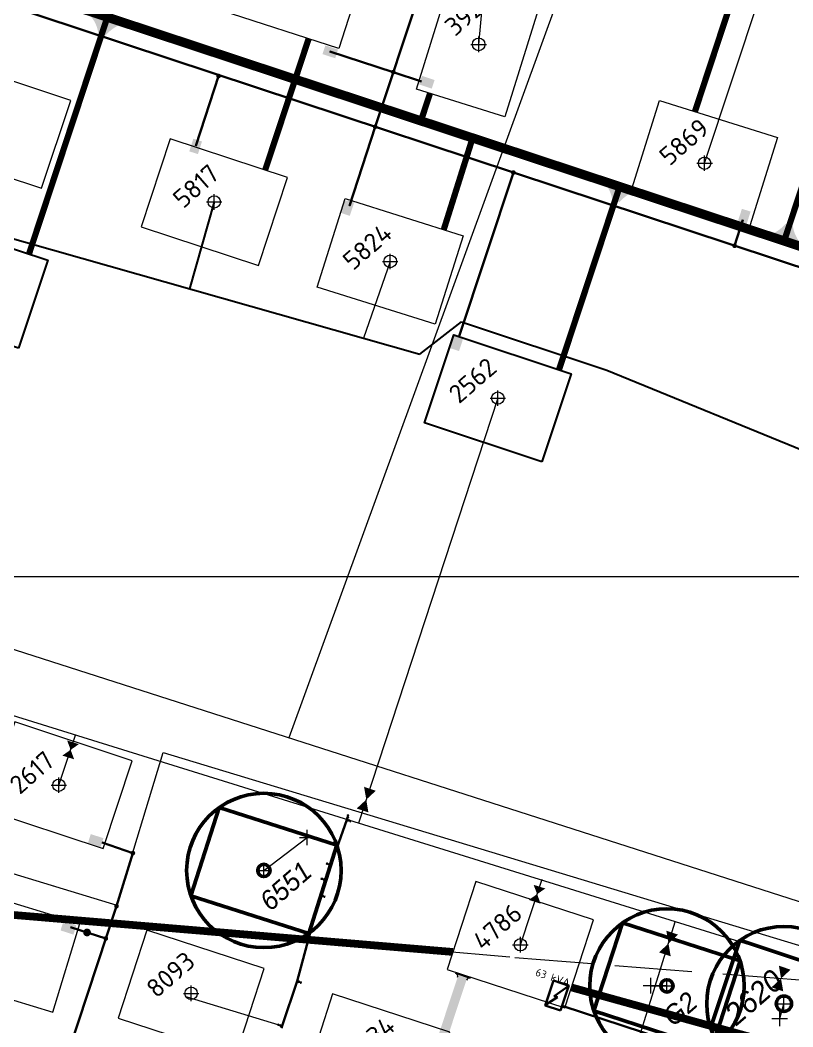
# Model space of a CAD drawing. Header units: millimetres. Extents: x 519 to 9564855, y -810 to 5021775.
# Drawn here: x 9532240 to 9532740, y 5000708 to 5001361 of the extents above; entities that cross this region are included whole.
import ezdxf

# ---------------------------------------------------------------- set-up
doc = ezdxf.new("R2010")
doc.units = ezdxf.units.MM
doc.header["$LTSCALE"] = 2
doc.header["$MEASUREMENT"] = 0
doc.header["$PDMODE"] = 2
doc.header["$PDSIZE"] = 5
doc.linetypes.add('92051501$0$GROUND2', pattern=[35, 25, -10])
for name, color, linetype in [('160 скважин на 2012 год', 7, 'Continuous'), ('Existing roads', 41, 'Continuous'), ('Future Roads', 44, 'Continuous'), ('GRID_PULKOVO', 7, 'Continuous'), ('OilColl&Flowlines', 3, 'Continuous'), ('ROAD_FIELD', 255, '92051501$0$GROUND2'), ('stage 7.frame', 7, 'Continuous'), ('Stage 9.Frame&Text', 7, 'Continuous'), ('Скважины 2017г', 221, 'Continuous'), ('Скважины на 2015 год', 7, 'Continuous'), ('Скважины на 2016 год.', 40, 'Continuous')]:
    doc.layers.add(name, color=color, linetype=linetype)
for name, color, linetype, lineweight in [('160 скважин на 2012 год - Электрика', 192, 'Continuous', 30), ('160 скважин на2012 год.Выкидные линии', 5, 'Continuous', 30), ('PPLINE_GAS', 4, 'GAS_LINE', 30), ('WELLS(drilled after 2000y)', 6, 'Continuous', 40), ('Нефтепровод Fiberclass', 14, 'g5_122_n', 30), ('Скважины на 2022 год', 60, 'Continuous', 13), ('Скважины на 2023 год', 201, 'Continuous', 20), ('Скважины на 2026', 222, 'Continuous', 50), ('Скважины на 2026 доп.', 222, 'Continuous', 50), ('ТХ_Проект. НГ', 244, 'g_122_n', 50), ('Электро', 1, 'Continuous', 30), ('Электроснаб', 1, 'Continuous', 18), ('Электроснабжене', 1, 'Continuous', 18)]:
    doc.layers.add(name, color=color, linetype=linetype, lineweight=lineweight)
doc.styles.add('92051501$0$STANDARD', font='simplex.shx')
doc.styles.add('Elect', font='isocpeur.ttf')
doc.styles.add('GeoApp', font='', dxfattribs={"height": 1})
doc.styles.add('Line_GUGK', font='')
doc.styles.get("Standard").update_dxf_attribs({"font": 'isocpeur.ttf', "width": 0.5})
doc.styles.add('STANDARDR', font='romans.shx', dxfattribs={"width": 0.8, "height": 2})
doc.styles.get('GeoApp').set_extended_font_data('D431', italic=True)
doc.styles.get('Line_GUGK').set_extended_font_data('Bm431', italic=True)
doc.linetypes.add('g5_122_n', pattern='A,1,-1,1.5,-0.3,["Н",GeoApp,S=1,R=0,X=0,Y=-0.5],-1.5,1.5,-1,4,-1,4,-1,3', length=20.8)
doc.linetypes.add('g_122_n', pattern='A,2,-2,3,-0.6,["Н",Line_GUGK,S=2,R=0,X=0,Y=-1],-3,3,-2,8,-2,8,-2,6', length=41.6)
doc.linetypes.add('GAS_LINE', pattern='A,0.5,-0.2,["G",92051501$0$STANDARD,S=0.1,R=0,X=-0.1,Y=-0.05],-0.05', length=0.75)
doc.linetypes.add('KOLLEKTOR(R)', pattern='A,6,-2,6,0,["НК",STANDARDR,S=0.8,R=0,X=4,Y=-0.65],-2,2,-2,2,-2', length=24)

# ---------------------------------------------------------------- blocks, each defined once
blk = doc.blocks.new('92051501$0$WELLPAD')
at = {"flags": 128}
blk.add_lwpolyline([(40, -30), (-40, -30), (-40, 30), (40, 30)], close=True, dxfattribs=at)
blk = doc.blocks.new('Z')
at = {"lineweight": 9}
h = blk.add_hatch(dxfattribs=at)
h.set_pattern_fill('ANSI31', color=256, scale=0.05, style=0)
h.set_pattern_definition([(45, (13.5061613, 46.7154025), (-0.0044194174, 0.0044194174), [])])
h.paths.add_polyline_path([(-0.34, -0.18), (-0.34, 0.18), (-0.01, 0)])
h.paths.add_polyline_path([(0.01, 0), (0.34, -0.18), (0.34, 0.18)])
at = {"color": 7, "lineweight": 13, "flags": 128}
blk.add_lwpolyline([(-0.35, -0.19), (-0.35, 0.19), (0.35, -0.19), (0.35, 0.19), (-0.35, -0.19)], dxfattribs=at)

msp = doc.modelspace()

# ---------------------------------------------------------------- hatches: boundary and pattern name
at = {"layer": '160 скважин на 2012 год - Электрика', "lineweight": 0, "ltscale": 7.5}
msp.add_hatch(color=1, dxfattribs=at).paths.add_polyline_path([(9532274.19774, 5000768.04548), (9532276.0238, 5000773.66785), (9532267.82716, 5000776.32999), (9532266.0011, 5000770.70762)])
at = {"layer": 'Existing roads', "lineweight": 0}
h = msp.add_hatch(color=256, dxfattribs=at)
edge = h.paths.add_edge_path()
edge.add_line((9532474.42481, 5000593.74021), (9532480.13124, 5000591.88608))
edge.add_line((9532480.13124, 5000591.88608), (9532528.66266, 5000738.55905))
edge.add_arc((9532530.56142, 5000737.93078), 2, 71.69155599, 161.69155599, ccw=False)
edge.add_line((9532531.18969, 5000739.82954), (9532521.69589, 5000742.97086))
edge.add_arc((9532521.06763, 5000741.0721), 2, -18.30844414, 71.69155606, ccw=False)
edge.add_line((9532522.96639, 5000740.44384), (9532474.42481, 5000593.74021))
at = {"layer": 'Future Roads', "linetype": 'ByBlock', "lineweight": 0, "ltscale": 25}
h = msp.add_hatch(color=256, dxfattribs=at)
edge = h.paths.add_edge_path()
edge.add_line((9532295.02235, 5001350.61081), (9532290.27632, 5001352.20265))
edge.add_arc((9532269.87346, 5001349.47473), 20.58442, 367.61544673, 401.50735806)
edge.add_line((9532285.28853, 5001363.11636), (9532303.44819, 5001357.10766))
edge.add_arc((9532315.08615, 5001333.30205), 26.4981, 476.05282574, 499.21610864)
h = msp.add_hatch(color=256, dxfattribs=at)
edge = h.paths.add_edge_path()
edge.add_line((9532627.77871, 5001242.55649), (9532623.03268, 5001244.14834))
edge.add_arc((9532602.62982, 5001241.42042), 20.58442, 367.61544673, 401.50735806)
edge.add_line((9532618.04489, 5001255.06205), (9532636.20455, 5001249.05334))
edge.add_arc((9532647.84251, 5001225.24773), 26.4981, 476.05282574, 499.21610864)
h = msp.add_hatch(color=256, dxfattribs=at)
edge = h.paths.add_edge_path()
edge.add_line((9532735.33266, 5001228.57771), (9532740.07869, 5001226.98587))
edge.add_arc((9532760.48156, 5001229.71379), 20.58442, 187.61544673, 221.50735806)
edge.add_line((9532745.06649, 5001216.07216), (9532726.90682, 5001222.08087))
edge.add_arc((9532715.26887, 5001245.88648), 26.4981, 296.05282574, 319.21610865)
at = {"layer": 'Скважины 2017г', "linetype": 'ByBlock', "lineweight": 0, "ltscale": 40}
h = msp.add_hatch(color=1, dxfattribs=at)
h.dxf.hatch_style = 1
h.set_gradient(color1=(255, 0, 0), color2=(255, 0, 0), tint=1)
h.paths.add_polyline_path([(9532453.47833, 5001234.99945), (9532455.83737, 5001242.4265), (9532451.5235, 5001243.79672), (9532449.16445, 5001236.36966)])
at = {"layer": 'Электро', "ltscale": 25}
for points in [[(9532443.66648, 5001335.79683), (9532445.52347, 5001341.40907), (9532437.34161, 5001344.11629), (9532435.48462, 5001338.50406)], [(9532506.18488, 5001316.12079), (9532508.04186, 5001321.73302), (9532499.86001, 5001324.44025), (9532498.00302, 5001318.82801)], [(9532357.45748, 5001281.90129), (9532351.82535, 5001283.69706), (9532349.20738, 5001275.4862), (9532354.8395, 5001273.69044)], [(9532447.52424, 5001235.54697), (9532453.13647, 5001233.68999), (9532455.8437, 5001241.87185), (9532450.23146, 5001243.72883)]]:
    msp.add_hatch(color=256, dxfattribs=at).paths.add_polyline_path(points)
at = {"layer": 'Электро', "ltscale": 7.5}
for points in [[(9532712.67474, 5001236.46934), (9532707.04262, 5001238.2651), (9532704.42464, 5001230.05425), (9532710.05676, 5001228.25849)], [(9532526.5609, 5001154.30005), (9532520.93853, 5001156.12611), (9532518.27639, 5001147.92947), (9532523.89877, 5001146.10341)], [(9532285.45645, 5000833.16204), (9532283.63039, 5000827.53967), (9532291.82703, 5000824.87753), (9532293.65309, 5000830.4999)]]:
    msp.add_hatch(color=256, dxfattribs=at).paths.add_polyline_path(points)
at = {"layer": 'Электро'}
msp.add_hatch(color=256, dxfattribs=at).paths.add_polyline_path([(9532274.13749, 5000768.55745), (9532275.99468, 5000774.16962), (9532267.81292, 5000776.87714), (9532265.95573, 5000771.26498)])
at = {"layer": 'Электроснаб', "linetype": 'ByBlock', "lineweight": 0, "ltscale": 25}
for points in [[(9532443.66648, 5001335.79683), (9532445.52347, 5001341.40907), (9532437.34161, 5001344.11629), (9532435.48462, 5001338.50406)], [(9532506.18488, 5001316.12079), (9532508.04186, 5001321.73302), (9532499.86001, 5001324.44025), (9532498.00302, 5001318.82801)], [(9532357.45748, 5001281.90129), (9532351.82535, 5001283.69706), (9532349.20738, 5001275.4862), (9532354.8395, 5001273.69044)], [(9532447.52424, 5001235.54697), (9532453.13647, 5001233.68999), (9532455.8437, 5001241.87185), (9532450.23146, 5001243.72883)]]:
    msp.add_hatch(color=1, dxfattribs=at).paths.add_polyline_path(points)
at = {"layer": 'Электроснаб', "linetype": 'ByBlock', "lineweight": 0, "ltscale": 7.5}
for points in [[(9532712.67474, 5001236.46934), (9532707.04262, 5001238.2651), (9532704.42464, 5001230.05425), (9532710.05676, 5001228.25849)], [(9532526.5609, 5001154.30005), (9532520.93853, 5001156.12611), (9532518.27639, 5001147.92947), (9532523.89877, 5001146.10341)], [(9532285.45645, 5000833.16204), (9532283.63039, 5000827.53967), (9532291.82703, 5000824.87753), (9532293.65309, 5000830.4999)]]:
    msp.add_hatch(color=1, dxfattribs=at).paths.add_polyline_path(points)
at = {"layer": 'Электроснаб', "linetype": 'ByBlock', "lineweight": 0}
msp.add_hatch(color=1, dxfattribs=at).paths.add_polyline_path([(9532274.13749, 5000768.55745), (9532275.99468, 5000774.16962), (9532267.81292, 5000776.87714), (9532265.95573, 5000771.26498)])
at = {"layer": 'Электроснабжене', "linetype": 'ByBlock', "lineweight": 0, "ltscale": 25}
for points in [[(9532443.66648, 5001335.79683), (9532445.52347, 5001341.40907), (9532437.34161, 5001344.11629), (9532435.48462, 5001338.50406)], [(9532506.18488, 5001316.12079), (9532508.04186, 5001321.73302), (9532499.86001, 5001324.44025), (9532498.00302, 5001318.82801)], [(9532357.45748, 5001281.90129), (9532351.82535, 5001283.69706), (9532349.20738, 5001275.4862), (9532354.8395, 5001273.69044)], [(9532447.52424, 5001235.54697), (9532453.13647, 5001233.68999), (9532455.8437, 5001241.87185), (9532450.23146, 5001243.72883)]]:
    msp.add_hatch(color=1, dxfattribs=at).paths.add_polyline_path(points)
at = {"layer": 'Электроснабжене', "linetype": 'ByBlock', "lineweight": 0, "ltscale": 7.5}
for points in [[(9532712.67474, 5001236.46934), (9532707.04262, 5001238.2651), (9532704.42464, 5001230.05425), (9532710.05676, 5001228.25849)], [(9532526.5609, 5001154.30005), (9532520.93853, 5001156.12611), (9532518.27639, 5001147.92947), (9532523.89877, 5001146.10341)], [(9532285.45645, 5000833.16204), (9532283.63039, 5000827.53967), (9532291.82703, 5000824.87753), (9532293.65309, 5000830.4999)]]:
    msp.add_hatch(color=1, dxfattribs=at).paths.add_polyline_path(points)
at = {"layer": 'Электроснабжене', "linetype": 'ByBlock', "lineweight": 0}
msp.add_hatch(color=1, dxfattribs=at).paths.add_polyline_path([(9532274.13749, 5000768.55745), (9532275.99468, 5000774.16962), (9532267.81292, 5000776.87714), (9532265.95573, 5000771.26498)])

# ---------------------------------------------------------------- linework, layer by layer
at = {"layer": '160 скважин на 2012 год', "color": 0, "linetype": 'ByBlock', "lineweight": 0, "elevation": 0.00005}
msp.add_lwpolyline([(9532278.28266, 5000775.20956), (9532201.72432, 5000798.53142), (9532184.23293, 5000741.11266), (9532260.79127, 5000717.7908)], close=True, dxfattribs=at)
at = {"layer": '160 скважин на 2012 год - Электрика', "color": 1, "lineweight": 0, "ltscale": 7.5}
msp.add_line((9532274.7096, 5000772.17916), (9532295.12793, 5000765.42311), dxfattribs=at)
at = {"layer": '160 скважин на 2012 год - Электрика', "color": 1, "lineweight": 0, "ltscale": 7.5, "const_width": 2.5}
msp.add_lwpolyline([(9532281.8394, 5000769.81295, 1), (9532284.21704, 5000769.04041, 1)], format="xyb", close=True, dxfattribs=at)
at = {"layer": '160 скважин на2012 год.Выкидные линии', "color": 3, "linetype": 'ByBlock', "lineweight": 0}
msp.add_lwpolyline([(9532623, 5000645), (9532663.87556, 5000776.26003)], dxfattribs=at)
at = {"layer": 'Existing roads', "lineweight": 0}
msp.add_line((9532521.69589, 5000742.97086), (9532531.18969, 5000739.82954), dxfattribs=at)
at = {"layer": 'Existing roads', "linetype": 'ByBlock', "lineweight": 0, "ltscale": 5}
for points, const_width in [([(9531952.01775, 5001476.28536), (9533383.45024, 5001002.65028)], 6), ([(9532676.60943, 5001301.24087), (9532713.92407, 5001414.08463)], 4), ([(9532296.18217, 5001362.40759), (9532245.40338, 5001208.94258)], 4), ([(9532398.33918, 5001263.32485), (9532417.80793, 5001322.16383)], 4), ([(9532500.085, 5001297.9035), (9532505.09033, 5001313.02235)], 4), ([(9532513.97741, 5001224.75294), (9532532.66581, 5001284.15943)], 4)]:
    msp.add_lwpolyline(points, dxfattribs=dict(at, const_width=const_width))
at = {"layer": 'Existing roads', "linetype": 'ByBlock', "lineweight": 0, "ltscale": 5, "const_width": 4, "elevation": 0.00005}
for points in [[(9532417.80793, 5001322.16383), (9532426.5188, 5001348.49003)], [(9532734.36408, 5001217.42113), (9532763.27069, 5001304.78346)], [(9532627.87527, 5001252.65635), (9532588.61889, 5001134.01466)]]:
    msp.add_lwpolyline(points, dxfattribs=at)
at = {"layer": 'Existing roads', "linetype": 'ByBlock', "lineweight": 0, "ltscale": 50, "const_width": 5}
for points in [[(9532034.00555, 5000782.75371), (9532197.29324, 5000783.98559), (9532519.89826, 5000756.80893)], [(9532596.59643, 5000733.83721), (9532596.59643, 5000733.83721), (9532817.61535, 5000672.68725)]]:
    msp.add_lwpolyline(points, dxfattribs=at)
at = {"layer": 'Existing roads', "lineweight": 0}
for centre, start, end in [((9532521.06763, 5000741.0721), 341.691556, 71.69155607), ((9532530.56142, 5000737.93078), 71.69155607, 161.691556)]:
    msp.add_arc(centre, 2, start, end, dxfattribs=at)
at = {"layer": 'GRID_PULKOVO', "lineweight": 0}
msp.add_line((9519000, 5001000), (9533000, 5001000), dxfattribs=at)
at = {"layer": 'OilColl&Flowlines', "lineweight": 25}
for p, q in [((9532365.4, 5001242.7), (9532349.41373, 5001186.48245)), ((9532184.02204, 5001233.51395), (9532498.4967, 5001144.08857)), ((9532498.4967, 5001144.08857), (9532525.3923, 5001165.03937)), ((9532525.3923, 5001165.03937), (9532619.53313, 5001133.68601)), ((9532619.53313, 5001133.68601), (9532777.11983, 5001069.13988))]:
    msp.add_line(p, q, dxfattribs=at)
at = {"layer": 'OilColl&Flowlines', "linetype": 'ByBlock', "lineweight": 0, "ltscale": 25}
msp.add_line((9532549, 5001115.6), (9532458.72485, 5000840.14582), dxfattribs=at)
at = {"layer": 'OilColl&Flowlines', "lineweight": 0}
for p, q in [((9533166.7085, 5000619.67329), (9531812.4663, 5001041.3966)), ((9532264.8, 5000864.8), (9532275.51976, 5000897.19755)), ((9532563.6, 5000761.5), (9532577.67085, 5000804.0253)), ((9532407.50489, 5000709.42599), (9532347.91214, 5000727.47923, -37.6088))]:
    msp.add_line(p, q, dxfattribs=at)
at = {"layer": 'OilColl&Flowlines', "color": 5, "linetype": 'ByBlock', "lineweight": 0}
msp.add_lwpolyline([(9532270.8391, 5000882.83047, 8, 0, 0), (9532272.40388, 5000887.78065, 0, 8, 0), (9532273.93307, 5000892.61824, 8, 8, 0)], format="xyseb", dxfattribs=at)
at = {"layer": 'OilColl&Flowlines', "lineweight": 0}
for points in [[(9532270.8391, 5000882.83047, 8, 0, 0), (9532272.40388, 5000887.78065, 0, 8, 0), (9532273.93307, 5000892.61824, 8, 8, 0)], [(9532572.87957, 5000789.3239, 8, 0, 0), (9532574.44435, 5000794.27408, 0, 8, 0), (9532575.97354, 5000799.11167, 8, 8, 0)]]:
    msp.add_lwpolyline(points, format="xyseb", dxfattribs=at)
at = {"layer": 'OilColl&Flowlines', "linetype": 'ByBlock', "lineweight": 0}
msp.add_lwpolyline([(9532466.18796, 5000862.51844, 8, 0, 0), (9532463.80745, 5000855.5066, 0, 8, 0), (9532461.42511, 5000848.48934, 8, 8, 0)], format="xyseb", dxfattribs=at)
at = {"layer": 'OilColl&Flowlines', "color": 3, "linetype": 'ByBlock', "lineweight": 0}
for points in [[(9532661.90764, 5000769.30814, 8, 0, 0), (9532659.52713, 5000762.2963, 0, 8, 0), (9532657.14479, 5000755.27904, 8, 8, 0)], [(9532734.75866, 5000746.62167, 8, 0, 0), (9532732.37816, 5000739.60983, 0, 8, 0), (9532729.99581, 5000732.59257, 8, 8, 0)]]:
    msp.add_lwpolyline(points, format="xyseb", dxfattribs=at)
at = {"layer": 'PPLINE_GAS', "lineweight": 0, "ltscale": 25}
for p, q in [((9532678.12933, 5001622.29979), (9532413.60392, 5000895.54639)), ((9531787.28782, 5001096.71499), (9533579.62579, 5000521.05574))]:
    msp.add_line(p, q, dxfattribs=at)
at = {"layer": 'ROAD_FIELD', "lineweight": 0}
msp.add_lwpolyline([(9532030.0956, 5000784.04744), (9532035.337, 5000784.155), (9532090.937, 5000783.555), (9532214.437, 5000784.055), (9532324.437, 5000772.155), (9532437.137, 5000764.155), (9532559.937, 5000753.255), (9532624.837, 5000748.055), (9532744.537, 5000738.655), (9532865.837, 5000729.655), (9532931.037, 5000725.655), (9533000, 5000711.97154)], dxfattribs=at)
at = {"layer": 'stage 7.frame', "color": 0, "linetype": 'ByBlock', "lineweight": 0}
msp.add_lwpolyline([(9532217.38202, 5000848.87759), (9532293.36254, 5000823.73702), (9532312.21798, 5000880.72241), (9532236.23745, 5000905.86299)], close=True, dxfattribs=at)
msp.add_circle((9532264.8, 5000864.8), 4, dxfattribs=at)
at = {"layer": 'stage 7.frame', "color": 0, "linetype": 'ByBlock', "lineweight": 0, "ltscale": 80}
msp.add_point((9532264.8, 5000864.8), dxfattribs=at)
at = {"layer": 'Stage 9.Frame&Text', "color": 0, "linetype": 'ByBlock', "lineweight": 0}
msp.add_circle((9532549, 5001115.6), 4, dxfattribs=at)
msp.add_point((9532549, 5001115.6), dxfattribs=at)
at = {"layer": 'WELLS(drilled after 2000y)', "color": 0, "linetype": 'ByBlock', "lineweight": 0}
msp.add_lwpolyline([(9532516.30241, 5000745.34789), (9532592.38693, 5000720.62653), (9532610.92795, 5000777.68992), (9532534.84343, 5000802.41128)], close=True, dxfattribs=at)
msp.add_circle((9532563.6, 5000761.5), 4, dxfattribs=at)
at = {"layer": 'WELLS(drilled after 2000y)', "color": 0, "linetype": 'ByBlock', "lineweight": 0, "ltscale": 80}
msp.add_point((9532563.6, 5000761.5), dxfattribs=at)
at = {"layer": 'Нефтепровод Fiberclass'}
for points, elevation in [([(9532409.019, 5000707.4106), (9532409.3584, 5000708.9303), (9532418.9782, 5000737.798), (9532433.8911, 5000793.4233), (9532437.4067, 5000803.1771), (9532440.9494, 5000813.0845), (9532451.1915, 5000842.3609), (9532451.7602, 5000843.7701)], -38.7909), ([(9532451.1915, 5000842.3609), (9532452.0485, 5000842.1514)], -38.0092), ([(9532439.8309, 5000813.4872), (9532440.9494, 5000813.0845)], -38.6271), ([(9532433.8911, 5000793.4233), (9532435.2668, 5000793.1507)], -37.9355), ([(9532420.0257, 5000737.6048), (9532418.9782, 5000737.798)], -39.0085), ([(9532408.3638, 5000709.1614), (9532409.3584, 5000708.9303)], -38.0206)]:
    msp.add_lwpolyline(points, dxfattribs=dict(at, elevation=elevation))
at = {"layer": 'Нефтепровод Fiberclass', "color": 116, "linetype": 'KOLLEKTOR(R)', "ltscale": 0.5, "true_color": 0x136734, "elevation": -37.9138}
msp.add_lwpolyline([(9532437.4067, 5000803.1771), (9532436.3688, 5000803.6955)], dxfattribs=at)
at = {"layer": 'Скважины 2017г', "color": 3, "linetype": 'ByBlock', "lineweight": 0, "ltscale": 5}
for points in [[(9532682.9, 5001267.8), (9532718.8974, 5001376.66475)], [(9532479.3, 5001204.2), (9532462.02924, 5001154.45862)]]:
    msp.add_lwpolyline(points, dxfattribs=at)
at = {"layer": 'Скважины 2017г', "color": 0, "linetype": 'ByBlock', "lineweight": 0}
msp.add_lwpolyline([(9532635.72218, 5001251.1795), (9532653.73453, 5001308.43697), (9532730.07782, 5001284.4205), (9532712.06547, 5001227.16303), (9532635.72218, 5001251.1795)], dxfattribs=at)
at = {"layer": 'Скважины 2017г', "color": 1, "linetype": 'ByBlock', "lineweight": 0, "ltscale": 2, "const_width": 0.2}
msp.add_lwpolyline([(9532469.57938, 5001291.33619), (9532452.67974, 5001239.72888)], dxfattribs=at)
at = {"layer": 'Скважины 2017г', "color": 18, "linetype": 'ByBlock', "lineweight": 0, "ltscale": 5, "true_color": 0x000000}
msp.add_lwpolyline([(9532432.12218, 5001187.5795), (9532450.13453, 5001244.83697), (9532526.47782, 5001220.8205), (9532508.46547, 5001163.56303), (9532432.12218, 5001187.5795)], dxfattribs=at)
at = {"layer": 'Скважины 2017г', "color": 0, "linetype": 'ByBlock', "lineweight": 0}
msp.add_circle((9532682.9, 5001267.8), 4, dxfattribs=at)
at = {"layer": 'Скважины 2017г', "color": 18, "linetype": 'ByBlock', "lineweight": 0, "ltscale": 5, "true_color": 0x000000}
msp.add_circle((9532479.3, 5001204.2), 4.0951, dxfattribs=at)
at = {"layer": 'Скважины 2017г', "color": 0, "linetype": 'ByBlock', "lineweight": 0}
msp.add_point((9532682.9, 5001267.8), dxfattribs=at)
at = {"layer": 'Скважины 2017г', "color": 18, "linetype": 'ByBlock', "lineweight": 0, "ltscale": 5, "true_color": 0x000000}
msp.add_point((9532479.3, 5001204.2), dxfattribs=at)
at = {"layer": 'Скважины на 2015 год', "color": 3, "linetype": 'ByBlock', "lineweight": 0, "ltscale": 5}
msp.add_line((9532536.6, 5001344.8), (9532541.0692, 5001393.10287), dxfattribs=at)
at = {"layer": 'Скважины на 2015 год', "color": 0, "linetype": 'ByBlock', "lineweight": 0}
for points in [[(9532464.46813, 5001399.31215), (9532446.09912, 5001342.19316), (9532369.94046, 5001366.68517), (9532388.30947, 5001423.80416), (9532464.46813, 5001399.31215)], [(9532553.52419, 5001297.90227), (9532496.25018, 5001315.78207), (9532520.08991, 5001392.14742), (9532577.36392, 5001374.26763), (9532553.52419, 5001297.90227)]]:
    msp.add_lwpolyline(points, dxfattribs=at)
msp.add_circle((9532536.6, 5001344.8), 4.09, dxfattribs=at)
at = {"layer": 'Скважины на 2015 год', "linetype": 'ByBlock', "lineweight": 0}
msp.add_point((9532536.6, 5001344.8), dxfattribs=at)
at = {"layer": 'Скважины на 2016 год.', "color": 0, "linetype": 'ByBlock', "lineweight": 0, "elevation": 0.00005}
for points in [[(9532177.59218, 5001276.6859), (9532253.5727, 5001251.54532), (9532272.42814, 5001308.53072), (9532196.44761, 5001333.6713)], [(9532317.99218, 5001226.6859), (9532393.9727, 5001201.54532), (9532412.82814, 5001258.53072), (9532336.84761, 5001283.6713)]]:
    msp.add_lwpolyline(points, close=True, dxfattribs=at)
at = {"layer": 'Скважины на 2016 год.', "color": 0, "linetype": 'ByBlock', "lineweight": 0}
msp.add_circle((9532365.4, 5001242.7), 4, dxfattribs=at)
msp.add_point((9532365.4, 5001242.7), dxfattribs=at)
at = {"layer": 'Скважины на 2022 год', "color": 0, "linetype": 'ByBlock', "lineweight": 0}
msp.add_lwpolyline([(9532497.6549, 5000648.42179), (9532499.48693, 5000647.82653), (9532518.02795, 5000704.88992), (9532441.94343, 5000729.61128), (9532433.00158, 5000702.09109)], dxfattribs=at)
at = {"layer": 'Скважины на 2023 год', "color": 0, "linetype": 'ByBlock', "lineweight": 0}
msp.add_lwpolyline([(9532303.10241, 5000713.84789), (9532379.18693, 5000689.12653), (9532397.72795, 5000746.18992), (9532321.64343, 5000770.91128)], close=True, dxfattribs=at)
msp.add_circle((9532350.4, 5000730), 4, dxfattribs=at)
msp.add_point((9532350.4, 5000730), dxfattribs=at)
at = {"layer": 'Скважины на 2026', "lineweight": 0}
msp.add_line((9532397.52, 5000809.6), (9532425.5, 5000831), dxfattribs=at)
at = {"layer": 'Скважины на 2026', "linetype": 'ByBlock', "lineweight": 25}
msp.add_line((9532648, 5000735), (9532658.5, 5000734.8), dxfattribs=at)
at = {"layer": 'Скважины на 2026', "lineweight": 5}
msp.add_line((9532731.5, 5000713.7), (9532734.27, 5000723.3), dxfattribs=at)
at = {"layer": 'Скважины на 2026', "linetype": 'ByBlock', "ltscale": 50}
msp.add_lwpolyline([(9532350.29913, 5000793.16257), (9532426.52178, 5000768.87044), (9532444.74087, 5000826.03743), (9532368.51822, 5000850.32956)], close=True, dxfattribs=at)
msp.add_circle((9532397.52, 5000809.6), 50, dxfattribs=at)
at = {"layer": 'Скважины на 2026', "linetype": 'ByBlock'}
msp.add_circle((9532397.52, 5000809.6), 4, dxfattribs=at)
at = {"layer": 'Скважины на 2026', "linetype": 'ByBlock', "lineweight": 0}
for p in [(9532425.5, 5000831), (9532397.52, 5000809.6)]:
    msp.add_point(p, dxfattribs=at)
at = {"layer": 'Скважины на 2026 доп.', "linetype": 'ByBlock', "ltscale": 50}
msp.add_lwpolyline([(9532611.18723, 5000718.62898), (9532687.27175, 5000693.90762), (9532705.81277, 5000750.97102), (9532629.72825, 5000775.69238)], close=True, dxfattribs=at)
at = {"layer": 'Скважины на 2026 доп.'}
msp.add_lwpolyline([(9532705.7463, 5000764.438), (9532686.78594, 5000707.51257), (9532762.68652, 5000682.23209), (9532781.64688, 5000739.15752)], close=True, dxfattribs=at)
at = {"layer": 'Скважины на 2026 доп.', "linetype": 'ByBlock', "ltscale": 50}
msp.add_circle((9532658.5, 5000734.8), 50, dxfattribs=at)
at = {"layer": 'Скважины на 2026 доп.'}
for radius in [50, 4.96016]:
    msp.add_circle((9532734.27, 5000723.3), radius, dxfattribs=at)
at = {"layer": 'Скважины на 2026 доп.', "linetype": 'ByBlock'}
msp.add_circle((9532658.5, 5000734.8), 4, dxfattribs=at)
at = {"layer": 'Скважины на 2026 доп.', "linetype": 'ByBlock', "lineweight": 0}
for p in [(9532648, 5000735), (9532658.5, 5000734.8)]:
    msp.add_point(p, dxfattribs=at)
at = {"layer": 'Скважины на 2026 доп.', "lineweight": 0}
for p in [(9532734.27, 5000723.3), (9532731.5, 5000713.7)]:
    msp.add_point(p, dxfattribs=at)
at = {"layer": 'Электро'}
for p, q in [((9533621.78433, 5000910.10427), (9531883.90328, 5001485.13762)), ((9532312.68816, 5000820.86846), (9532292.79099, 5000827.73023)), ((9532312.68816, 5000820.86846), (9532302.08997, 5000786.46399)), ((9532579.59217, 5000722.19882, 0.00003), (9532585.01879, 5000738.36086, 0.00003)), ((9532585.0804, 5000738.23695, 0.00003), (9532579.79792, 5000722.50419, 0.00003)), ((9532585.01879, 5000738.36086, 0.00003), (9532595.04146, 5000734.99562, 0.00003)), ((9532594.93534, 5000734.78288, 0.00003), (9532585.0804, 5000738.23695, 0.00003)), ((9532585.39619, 5000728.19418, 0.00003), (9532594.93534, 5000734.78288, 0.00003)), ((9532595.04146, 5000734.99562, 0.00003), (9532589.61484, 5000718.83357, 0.00003)), ((9532587.64793, 5000727.43813, 0.00003), (9532585.39619, 5000728.19418, 0.00003)), ((9532589.61484, 5000718.83357, 0.00003), (9532579.59217, 5000722.19882, 0.00003)), ((9532579.79792, 5000722.50419, 0.00003), (9532587.64793, 5000727.43813, 0.00003)), ((9532591.37015, 5000721.78694, 0), (9532749.41825, 5000669.91957, 0))]:
    msp.add_line(p, q, dxfattribs=at)
at = {"layer": 'Электро', "ltscale": 25}
for p, q in [((9532508.32602, 5001408.45511), (9532469.58291, 5001291.34684)), ((9532481.3103, 5001326.79508), (9532440.27005, 5001340.12987)), ((9532353.4533, 5001278.97914), (9532368.35484, 5001324.84138)), ((9532499.51765, 5001320.77152), (9532481.3103, 5001326.79508)), ((9532469.58291, 5001291.34684), (9532452.97892, 5001240.24502)), ((9532523.80237, 5001155.12307), (9532559.09159, 5001261.73004)), ((9532302.08997, 5000786.46399), (9532265.10486, 5000674.6866)), ((9532272.21723, 5000772.95328), (9532295.15363, 5000765.50079))]:
    msp.add_line(p, q, dxfattribs=at)
at = {"layer": 'Электро', "ltscale": 7.5}
msp.add_line((9532707.72257, 5001231.06333), (9532702.29137, 5001214.34783), dxfattribs=at)
at = {"layer": 'Электро', "ltscale": 25, "const_width": 1.5}
for points in [[(9532480.59701, 5001327.02684, 1), (9532482.02359, 5001326.56332, 1)], [(9532367.46417, 5001324.52723, 1), (9532368.89076, 5001324.0637, 1)], [(9532468.86961, 5001291.57861, 1), (9532470.2962, 5001291.11508, 1)], [(9532558.37456, 5001261.95052, 1), (9532559.80115, 5001261.487, 1)], [(9532701.57808, 5001214.57959, 1), (9532703.00467, 5001214.11606, 1)], [(9532311.97487, 5000821.10022, 1), (9532313.40146, 5000820.6367, 1)], [(9532301.37668, 5000786.69576, 1), (9532302.80327, 5000786.23223, 1)], [(9532294.44034, 5000765.73255, 1), (9532295.86692, 5000765.26903, 1)]]:
    msp.add_lwpolyline(points, format="xyb", close=True, dxfattribs=at)
at = {"layer": 'Электроснаб', "color": 1, "lineweight": 0}
msp.add_line((9533621.78433, 5000910.10427), (9531883.90328, 5001485.13762), dxfattribs=at)
at = {"layer": 'Электроснаб', "color": 1, "linetype": 'ByBlock', "lineweight": 0, "ltscale": 25}
for p, q in [((9532508.32602, 5001408.45511), (9532469.58291, 5001291.34684)), ((9532481.3103, 5001326.79508), (9532440.27005, 5001340.12987)), ((9532353.4533, 5001278.97914), (9532368.35484, 5001324.84138)), ((9532499.51765, 5001320.77152), (9532481.3103, 5001326.79508)), ((9532469.58291, 5001291.34684), (9532452.97892, 5001240.24502)), ((9532523.80237, 5001155.12307), (9532559.09159, 5001261.73004)), ((9532302.08997, 5000786.46399), (9532265.10486, 5000674.6866)), ((9532272.21723, 5000772.95328), (9532295.15363, 5000765.50079))]:
    msp.add_line(p, q, dxfattribs=at)
at = {"layer": 'Электроснаб', "color": 1, "linetype": 'ByBlock', "lineweight": 0, "ltscale": 7.5}
msp.add_line((9532707.72257, 5001231.06333), (9532702.29137, 5001214.34783), dxfattribs=at)
at = {"layer": 'Электроснаб', "color": 1, "linetype": 'ByBlock', "lineweight": 0}
for p, q in [((9532312.68816, 5000820.86846), (9532292.79099, 5000827.73023)), ((9532312.68816, 5000820.86846), (9532302.08997, 5000786.46399)), ((9532579.59217, 5000722.19882, 0.00003), (9532585.01879, 5000738.36086, 0.00003)), ((9532585.0804, 5000738.23695, 0.00003), (9532579.79792, 5000722.50419, 0.00003)), ((9532585.01879, 5000738.36086, 0.00003), (9532595.04146, 5000734.99562, 0.00003)), ((9532594.93534, 5000734.78288, 0.00003), (9532585.0804, 5000738.23695, 0.00003)), ((9532585.39619, 5000728.19418, 0.00003), (9532594.93534, 5000734.78288, 0.00003)), ((9532595.04146, 5000734.99562, 0.00003), (9532589.61484, 5000718.83357, 0.00003)), ((9532587.64793, 5000727.43813, 0.00003), (9532585.39619, 5000728.19418, 0.00003)), ((9532589.61484, 5000718.83357, 0.00003), (9532579.59217, 5000722.19882, 0.00003)), ((9532579.79792, 5000722.50419, 0.00003), (9532587.64793, 5000727.43813, 0.00003))]:
    msp.add_line(p, q, dxfattribs=at)
at = {"layer": 'Электроснаб', "color": 1, "linetype": 'ByBlock', "lineweight": 0, "ltscale": 25, "const_width": 1.5}
for points in [[(9532480.59701, 5001327.02684, 1), (9532482.02359, 5001326.56332, 1)], [(9532367.46417, 5001324.52723, 1), (9532368.89076, 5001324.0637, 1)], [(9532468.86961, 5001291.57861, 1), (9532470.2962, 5001291.11508, 1)], [(9532558.37456, 5001261.95052, 1), (9532559.80115, 5001261.487, 1)], [(9532701.57808, 5001214.57959, 1), (9532703.00467, 5001214.11606, 1)], [(9532311.97487, 5000821.10022, 1), (9532313.40146, 5000820.6367, 1)], [(9532301.37668, 5000786.69576, 1), (9532302.80327, 5000786.23223, 1)], [(9532294.44034, 5000765.73255, 1), (9532295.86692, 5000765.26903, 1)]]:
    msp.add_lwpolyline(points, format="xyb", close=True, dxfattribs=at)
at = {"layer": 'Электроснаб', "color": 1, "lineweight": 0, "elevation": 0}
msp.add_lwpolyline([(9531795.86849, 5000941.34688), (9532302.32175, 5000787.16727), (9532332.29285, 5000885.97086), (9533382.8206, 5000567.30357), (9533336.82535, 5000428.17179), (9533473.27463, 5000382.62667), (9533325.68178, 5000050.40536), (9533368.26023, 5000030.52289), (9533255.8255, 4999789.74309), (9533242.07577, 4999795.29193)], dxfattribs=at)
at = {"layer": 'Электроснабжене', "color": 1, "lineweight": 0}
msp.add_line((9533621.78433, 5000910.10427), (9531883.90328, 5001485.13762), dxfattribs=at)
at = {"layer": 'Электроснабжене', "color": 1, "linetype": 'ByBlock', "lineweight": 0, "ltscale": 25}
for p, q in [((9532508.32602, 5001408.45511), (9532469.58291, 5001291.34684)), ((9532481.3103, 5001326.79508), (9532440.27005, 5001340.12987)), ((9532353.4533, 5001278.97914), (9532368.35484, 5001324.84138)), ((9532499.51765, 5001320.77152), (9532481.3103, 5001326.79508)), ((9532469.58291, 5001291.34684), (9532452.97892, 5001240.24502)), ((9532523.80237, 5001155.12307), (9532559.09159, 5001261.73004)), ((9532302.08997, 5000786.46399), (9532265.10486, 5000674.6866)), ((9532272.21723, 5000772.95328), (9532295.15363, 5000765.50079))]:
    msp.add_line(p, q, dxfattribs=at)
at = {"layer": 'Электроснабжене', "color": 1, "linetype": 'ByBlock', "lineweight": 0, "ltscale": 7.5}
msp.add_line((9532707.72257, 5001231.06333), (9532702.29137, 5001214.34783), dxfattribs=at)
at = {"layer": 'Электроснабжене', "color": 1, "linetype": 'ByBlock', "lineweight": 0}
for p, q in [((9532312.68816, 5000820.86846), (9532292.79099, 5000827.73023)), ((9532312.68816, 5000820.86846), (9532302.08997, 5000786.46399)), ((9532579.59217, 5000722.19882, 0.00003), (9532585.01879, 5000738.36086, 0.00003)), ((9532585.0804, 5000738.23695, 0.00003), (9532579.79792, 5000722.50419, 0.00003)), ((9532585.01879, 5000738.36086, 0.00003), (9532595.04146, 5000734.99562, 0.00003)), ((9532594.93534, 5000734.78288, 0.00003), (9532585.0804, 5000738.23695, 0.00003)), ((9532585.39619, 5000728.19418, 0.00003), (9532594.93534, 5000734.78288, 0.00003)), ((9532595.04146, 5000734.99562, 0.00003), (9532589.61484, 5000718.83357, 0.00003)), ((9532587.64793, 5000727.43813, 0.00003), (9532585.39619, 5000728.19418, 0.00003)), ((9532589.61484, 5000718.83357, 0.00003), (9532579.59217, 5000722.19882, 0.00003)), ((9532579.79792, 5000722.50419, 0.00003), (9532587.64793, 5000727.43813, 0.00003))]:
    msp.add_line(p, q, dxfattribs=at)
at = {"layer": 'Электроснабжене', "color": 1, "linetype": 'ByBlock', "lineweight": 0, "ltscale": 25, "const_width": 1.5}
for points in [[(9532480.59701, 5001327.02684, 1), (9532482.02359, 5001326.56332, 1)], [(9532367.46417, 5001324.52723, 1), (9532368.89076, 5001324.0637, 1)], [(9532468.86961, 5001291.57861, 1), (9532470.2962, 5001291.11508, 1)], [(9532558.37456, 5001261.95052, 1), (9532559.80115, 5001261.487, 1)], [(9532701.57808, 5001214.57959, 1), (9532703.00467, 5001214.11606, 1)], [(9532311.97487, 5000821.10022, 1), (9532313.40146, 5000820.6367, 1)], [(9532301.37668, 5000786.69576, 1), (9532302.80327, 5000786.23223, 1)], [(9532294.44034, 5000765.73255, 1), (9532295.86692, 5000765.26903, 1)]]:
    msp.add_lwpolyline(points, format="xyb", close=True, dxfattribs=at)
at = {"layer": 'Электроснабжене', "color": 1, "lineweight": 0, "elevation": 0}
msp.add_lwpolyline([(9531793.90612, 5000941.94429), (9532302.32175, 5000787.16727), (9532332.29285, 5000885.97086), (9533382.8206, 5000567.30357), (9533337.53384, 5000427.9353), (9533473.27463, 5000382.62667), (9533325.68178, 5000050.40536), (9533368.26023, 5000030.52289), (9533255.8255, 4999789.74309), (9533242.07577, 4999795.29193)], dxfattribs=at)

# ---------------------------------------------------------------- block references
at = {"layer": 'Stage 9.Frame&Text', "color": 0, "linetype": 'ByBlock', "lineweight": 0, "xscale": 1.000397499139614, "yscale": 1.000397499139614, "zscale": 1.000397499139614, "rotation": 341.6915560444714}
for p in [(9532210.11015, 5001189.00831, 0.00005), (9532549.01015, 5001115.50831, 0.00005)]:
    msp.add_blockref('92051501$0$WELLPAD', p, dxfattribs=at)
at = {"layer": 'ТХ_Проект. НГ', "ltscale": 0.3, "xscale": 2.571222249723857, "yscale": 2.571222249723857, "zscale": 2.571222249723857}
for p, rotation in [((9532451.94606, 5000844.63769), 78.58493231185946), ((9532452.8803, 5000841.81591), 339.6482836473473), ((9532438.99722, 5000813.80926), 339.6482836473473), ((9532435.53213, 5000804.00282), 339.6482836473473), ((9532436.09055, 5000792.7725), 339.6482836473473), ((9532420.82955, 5000737.23582), 339.6482836473473), ((9532407.50489, 5000709.42599), 339.6482836473473)]:
    msp.add_blockref('Z', p, dxfattribs=dict(at, rotation=rotation))

# ---------------------------------------------------------------- texts
at = {"layer": 'stage 7.frame', "color": 0, "linetype": 'ByBlock', "lineweight": 0, "style": 'Elect'}
msp.add_text('2617', height=12, rotation=41, dxfattribs=at).set_placement((9532239.48273, 5000858.34755))
at = {"layer": 'Stage 9.Frame&Text', "color": 0, "linetype": 'ByBlock', "lineweight": 0, "style": 'Elect'}
msp.add_text('2562', height=12, rotation=41, dxfattribs=at).set_placement((9532523.84966, 5001111.45363))
at = {"layer": 'WELLS(drilled after 2000y)', "color": 0, "linetype": 'ByBlock', "lineweight": 0, "style": 'Elect'}
msp.add_text('4786', height=12, rotation=41, dxfattribs=at).set_placement((9532539.34536, 5000757.02538))
at = {"layer": 'Скважины 2017г', "color": 0, "linetype": 'ByBlock', "lineweight": 0, "style": 'Elect'}
msp.add_text('5869', height=12, rotation=41, dxfattribs=at).set_placement((9532660.20606, 5001265.50926))
at = {"layer": 'Скважины 2017г', "color": 18, "linetype": 'ByBlock', "lineweight": 0, "ltscale": 5, "true_color": 0x000000, "style": 'Elect'}
msp.add_text('5824', height=12, rotation=41, dxfattribs=at).set_placement((9532455.27164, 5001197.77491))
at = {"layer": 'Скважины на 2015 год', "color": 0, "linetype": 'ByBlock', "lineweight": 0, "style": 'Elect'}
msp.add_text('3926', height=12, rotation=41, dxfattribs=at).set_placement((9532521.30219, 5001349.48147))
at = {"layer": 'Скважины на 2016 год.', "color": 0, "linetype": 'ByBlock', "lineweight": 0, "style": 'Elect'}
msp.add_text('5817', height=12, rotation=41, dxfattribs=at).set_placement((9532345.29489, 5001237.89903))
at = {"layer": 'Скважины на 2022 год', "color": 0, "lineweight": 0, "style": 'Elect'}
msp.add_text('8134', height=12, rotation=41, dxfattribs=at).set_placement((9532459.09348, 5000685.69505))
at = {"layer": 'Скважины на 2023 год', "color": 0, "linetype": 'ByBlock', "lineweight": 0, "style": 'Elect'}
msp.add_text('8093', height=12, rotation=41, dxfattribs=at).set_placement((9532327.98333, 5000726.28044))
at = {"layer": 'Скважины на 2026', "linetype": 'ByBlock', "style": 'Line_GUGK'}
msp.add_text('6551', height=12.5, rotation=41, dxfattribs=at).set_placement((9532401.67466, 5000782.65423))
at = {"layer": 'Скважины на 2026 доп.', "linetype": 'ByBlock', "style": 'Line_GUGK'}
msp.add_text('G2', height=12.5, rotation=41, dxfattribs=at).set_placement((9532662.65466, 5000707.85423))
at = {"layer": 'Скважины на 2026 доп.', "lineweight": 50, "insert": (9532694.35887, 5000719.17257), "char_height": 14, "attachment_point": 1, "rotation": 41, "style": 'Line_GUGK'}
msp.add_mtext_dynamic_manual_height_columns('2620', width=1.0913195, gutter_width=5, heights=[0], dxfattribs=at)
at = {"layer": 'Электро'}
msp.add_text('63 kVA', height=5, rotation=341.691556, dxfattribs=at).set_placement((9532572.90738, 5000741.5695, -0.00006))
at = {"layer": 'Электроснаб', "color": 1, "linetype": 'ByBlock', "lineweight": 0}
msp.add_text('63 kVA', height=5, rotation=341.691556, dxfattribs=at).set_placement((9532572.90738, 5000741.5695, -0.00006))
at = {"layer": 'Электроснабжене', "color": 1, "linetype": 'ByBlock', "lineweight": 0}
msp.add_text('63 kVA', height=5, rotation=341.691556, dxfattribs=at).set_placement((9532572.90738, 5000741.5695, -0.00006))

doc.saveas('drawing.dxf')
